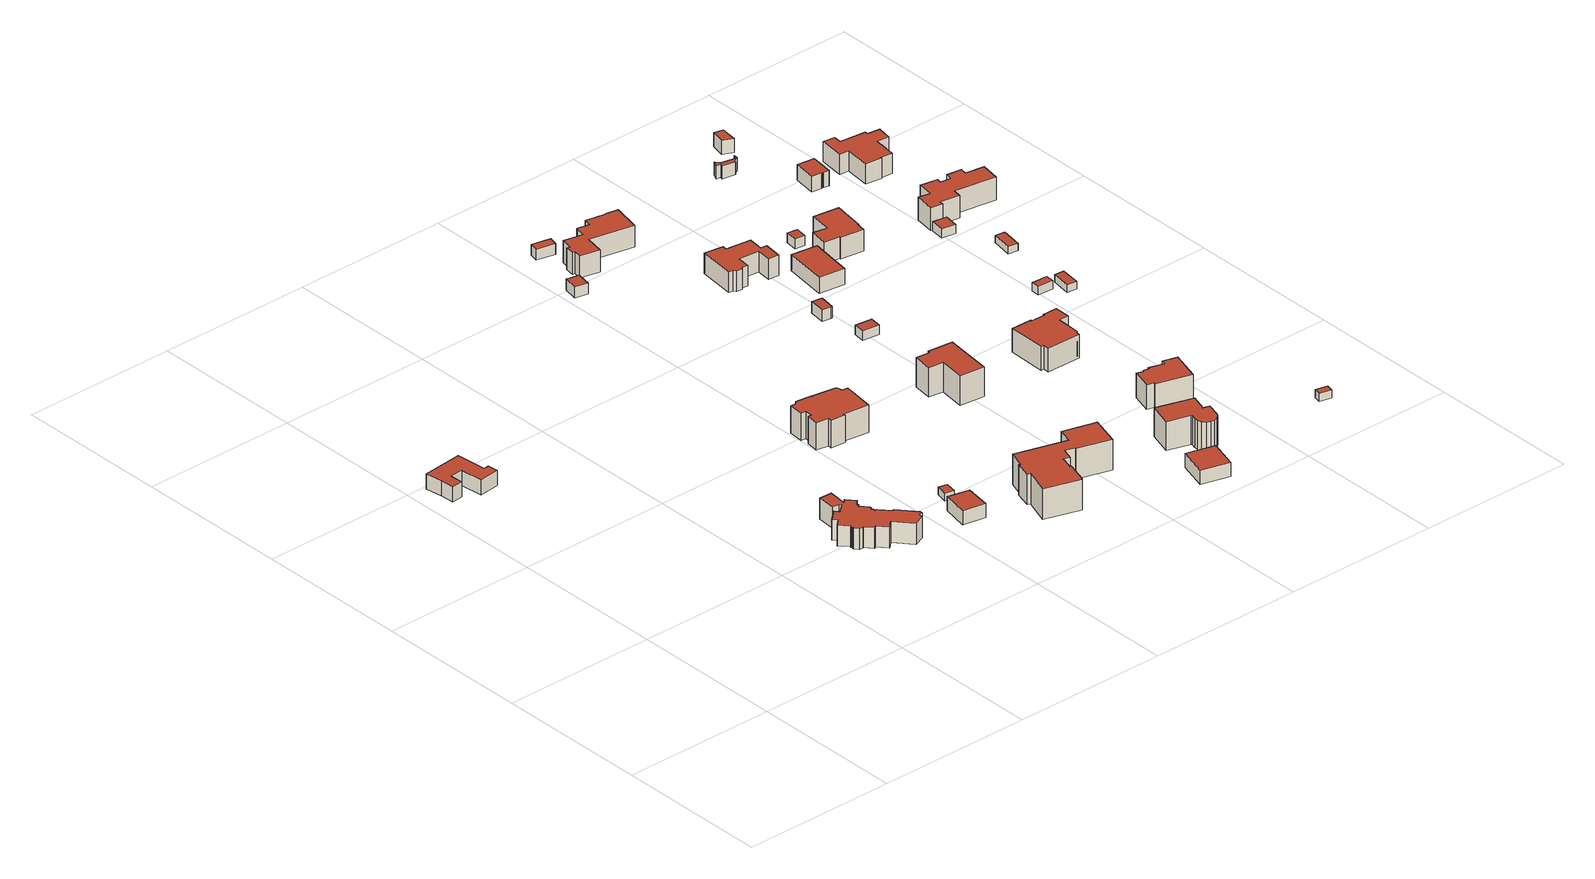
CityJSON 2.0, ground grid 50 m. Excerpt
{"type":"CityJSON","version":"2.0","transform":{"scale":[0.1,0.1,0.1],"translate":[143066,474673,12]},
"CityObjects":{
"building1":{"type":"Building","attributes":{"b3_dak_type":"slanted","b3_h_dak_50p":23.21,"b3_h_dak_70p":23.47,"b3_h_dak_max":23.99,"b3_h_dak_min":19.5,"b3_h_maaiveld":18.6,"b3_kas_warenhuis":false,"b3_mutatie_ahn3_ahn4":false,"b3_reconstructie_onvolledig":false,"b3_rmse_lod12":0.955,"b3_rmse_lod13":0.955,"b3_rmse_lod22":0.179,"b3_val3dity_lod12":"[]","b3_val3dity_lod13":"[]","b3_val3dity_lod22":"[]","b3_volume_lod12":654.43,"b3_volume_lod13":654.43,"b3_volume_lod22":581.33,"geconstateerd":false,"oorspronkelijkbouwjaar":1990,"status":"Sloopvergunning verleend"},"children":["building1-1"]},
"building1-1":{"type":"BuildingPart","parents":["building1"],"geometry":[{"type":"Solid","lod":"1.2","boundaries":[[[[0,1,2,3,4,5,6,7,8,9,10]],[[11,9,8,12]],[[12,8,7,13]],[[14,1,0,15]],[[16,10,9,11]],[[13,7,6,17]],[[17,6,5,18]],[[19,3,2,20]],[[21,4,3,19]],[[18,5,4,21]],[[20,2,1,14]],[[15,0,10,16]],[[15,16,11,12,13,17,18,21,19,20,14]]]],"semantics":{"surfaces":[{"type":"GroundSurface"},{"type":"WallSurface","on_footprint_edge":true},{"type":"RoofSurface"}],"values":[[0,1,1,1,1,1,1,1,1,1,1,1,2]]}}]},
"building2":{"type":"Building","attributes":{"b3_dak_type":"slanted","b3_h_dak_50p":24.99,"b3_h_dak_70p":26.38,"b3_h_dak_max":30.4,"b3_h_dak_min":19.8,"b3_h_maaiveld":19.42,"b3_kas_warenhuis":false,"b3_mutatie_ahn3_ahn4":false,"b3_reconstructie_onvolledig":false,"b3_rmse_lod12":2.28,"b3_rmse_lod13":1.23,"b3_rmse_lod22":0.293,"b3_val3dity_lod12":"[]","b3_val3dity_lod13":"[]","b3_val3dity_lod22":"[]","b3_volume_lod12":1603.1,"b3_volume_lod13":1435.05,"b3_volume_lod22":1329.33,"geconstateerd":false,"oorspronkelijkbouwjaar":1917,"status":"Pand in gebruik"},"children":["building2-1"]},
"building2-1":{"type":"BuildingPart","parents":["building2"],"geometry":[{"type":"Solid","lod":"1.2","boundaries":[[[[22,23,24,25,26,27,28,29,30,31,32,33,34,35,36,37,38,39,40,41,42,43,44,45,46,47,48,49,50,51,52,53,54,55,56,57,58,59,60,61,62,63,64]],[[65,46,45,66]],[[67,47,46,65]],[[68,41,40,69]],[[69,40,39,70]],[[71,48,47,67]],[[72,61,60,73]],[[74,42,41,68]],[[66,45,44,75]],[[70,39,38,76]],[[77,28,27,78]],[[76,38,37,79]],[[79,37,36,80]],[[78,27,26,81]],[[80,36,35,82]],[[83,23,22,84]],[[85,29,28,77]],[[86,30,29,85]],[[87,62,61,72]],[[73,60,59,88]],[[89,56,55,90]],[[91,57,56,89]],[[90,55,54,92]],[[92,54,53,93]],[[93,53,52,94]],[[94,52,51,95]],[[95,51,50,96]],[[97,49,48,71]],[[96,50,49,97]],[[75,44,43,98]],[[98,43,42,74]],[[99,25,24,100]],[[81,26,25,99]],[[101,64,63,102]],[[102,63,62,87]],[[84,22,64,101]],[[100,24,23,83]],[[82,35,34,103]],[[104,32,31,105]],[[105,31,30,86]],[[106,33,32,104]],[[103,34,33,106]],[[107,58,57,91]],[[88,59,58,107]],[[88,107,91,89,90,92,93,94,95,96,97,71,67,65,66,75,98,74,68,69,70,76,79,80,82,103,106,104,105,86,85,77,78,81,99,100,83,84,101,102,87,72,73]]]],"semantics":{"surfaces":[{"type":"GroundSurface"},{"type":"WallSurface","on_footprint_edge":true},{"type":"RoofSurface"}],"values":[[0,1,1,1,1,1,1,1,1,1,1,1,1,1,1,1,1,1,1,1,1,1,1,1,1,1,1,1,1,1,1,1,1,1,1,1,1,1,1,1,1,1,1,1,2]]}}]},
"building3":{"type":"Building","attributes":{"b3_dak_type":"slanted","b3_h_dak_50p":23.47,"b3_h_dak_70p":24.07,"b3_h_dak_max":26.23,"b3_h_dak_min":21.86,"b3_h_maaiveld":19.49,"b3_kas_warenhuis":false,"b3_mutatie_ahn3_ahn4":false,"b3_reconstructie_onvolledig":false,"b3_rmse_lod12":1.1,"b3_rmse_lod13":1.1,"b3_rmse_lod22":0.0506,"b3_val3dity_lod12":"[]","b3_val3dity_lod13":"[]","b3_val3dity_lod22":"[]","b3_volume_lod12":283.99,"b3_volume_lod13":283.99,"b3_volume_lod22":256.86,"geconstateerd":false,"oorspronkelijkbouwjaar":1917,"status":"Pand in gebruik"},"children":["building3-1"]},
"building3-1":{"type":"BuildingPart","parents":["building3"],"geometry":[{"type":"Solid","lod":"1.2","boundaries":[[[[108,109,110,111]],[[112,109,108,113]],[[114,110,109,112]],[[113,108,111,115]],[[115,111,110,114]],[[115,114,112,113]]]],"semantics":{"surfaces":[{"type":"GroundSurface"},{"type":"WallSurface","on_footprint_edge":true},{"type":"RoofSurface"}],"values":[[0,1,1,1,1,2]]}}]},
"building4":{"type":"Building","attributes":{"b3_dak_type":"slanted","b3_h_dak_50p":22.21,"b3_h_dak_70p":22.36,"b3_h_dak_max":22.75,"b3_h_dak_min":21.6,"b3_h_maaiveld":19.87,"b3_kas_warenhuis":false,"b3_mutatie_ahn3_ahn4":false,"b3_reconstructie_onvolledig":false,"b3_rmse_lod12":0.303,"b3_rmse_lod13":0.303,"b3_rmse_lod22":0.12,"b3_val3dity_lod12":"[]","b3_val3dity_lod13":"[]","b3_val3dity_lod22":"[]","b3_volume_lod12":27.8,"b3_volume_lod13":27.8,"b3_volume_lod22":26.47,"geconstateerd":false,"oorspronkelijkbouwjaar":2000,"status":"Pand in gebruik"},"children":["building4-1"]},
"building4-1":{"type":"BuildingPart","parents":["building4"],"geometry":[{"type":"Solid","lod":"1.2","boundaries":[[[[116,117,118,119]],[[120,118,117,121]],[[122,119,118,120]],[[123,116,119,122]],[[121,117,116,123]],[[121,123,122,120]]]],"semantics":{"surfaces":[{"type":"GroundSurface"},{"type":"WallSurface","on_footprint_edge":true},{"type":"RoofSurface"}],"values":[[0,1,1,1,1,2]]}}]},
"building5":{"type":"Building","attributes":{"b3_dak_type":"slanted","b3_h_dak_50p":24.72,"b3_h_dak_70p":25.32,"b3_h_dak_max":26.49,"b3_h_dak_min":17.24,"b3_h_maaiveld":16.45,"b3_kas_warenhuis":false,"b3_mutatie_ahn3_ahn4":false,"b3_reconstructie_onvolledig":false,"b3_rmse_lod12":2.04,"b3_rmse_lod13":0.971,"b3_rmse_lod22":0.0716,"b3_val3dity_lod12":"[]","b3_val3dity_lod13":"[]","b3_val3dity_lod22":"[]","b3_volume_lod12":1928.65,"b3_volume_lod13":1786.85,"b3_volume_lod22":1684.13,"geconstateerd":false,"oorspronkelijkbouwjaar":1980,"status":"Pand in gebruik"},"children":["building5-1"]},
"building5-1":{"type":"BuildingPart","parents":["building5"],"geometry":[{"type":"Solid","lod":"1.2","boundaries":[[[[124,125,126,127,128,129,130,131,132,133,134,135,136,137,138,139,140,141,142,143,144,145,146,147]],[[148,135,134,149]],[[149,134,133,150]],[[150,133,132,151]],[[152,130,129,153]],[[154,131,130,152]],[[155,136,135,148]],[[151,132,131,154]],[[156,126,125,157]],[[153,129,128,158]],[[159,127,126,156]],[[158,128,127,159]],[[160,143,142,161]],[[162,147,146,163]],[[164,145,144,165]],[[165,144,143,160]],[[166,137,136,155]],[[167,138,137,166]],[[168,139,138,167]],[[169,140,139,168]],[[161,142,141,170]],[[170,141,140,169]],[[163,146,145,164]],[[171,124,147,162]],[[157,125,124,171]],[[157,171,162,163,164,165,160,161,170,169,168,167,166,155,148,149,150,151,154,152,153,158,159,156]]]],"semantics":{"surfaces":[{"type":"GroundSurface"},{"type":"WallSurface","on_footprint_edge":true},{"type":"RoofSurface"}],"values":[[0,1,1,1,1,1,1,1,1,1,1,1,1,1,1,1,1,1,1,1,1,1,1,1,1,2]]}}]},
"building6":{"type":"Building","attributes":{"b3_dak_type":"slanted","b3_h_dak_50p":25.79,"b3_h_dak_70p":27.28,"b3_h_dak_max":29.66,"b3_h_dak_min":21.82,"b3_h_maaiveld":17.29,"b3_kas_warenhuis":false,"b3_mutatie_ahn3_ahn4":false,"b3_reconstructie_onvolledig":false,"b3_rmse_lod12":2.46,"b3_rmse_lod13":1.52,"b3_rmse_lod22":0.187,"b3_val3dity_lod12":"[]","b3_val3dity_lod13":"[]","b3_val3dity_lod22":"[]","b3_volume_lod12":3804.22,"b3_volume_lod13":3617.63,"b3_volume_lod22":3236.49,"geconstateerd":false,"oorspronkelijkbouwjaar":2012,"status":"Pand in gebruik"},"children":["building6-1"]},
"building6-1":{"type":"BuildingPart","parents":["building6"],"geometry":[{"type":"Solid","lod":"1.2","boundaries":[[[[172,173,174,175,176,177,178,179,180,181,182,183,184,185,186,187,188,189,190,191,192]],[[193,176,175,194]],[[195,187,186,196]],[[197,188,187,195]],[[198,184,183,199]],[[196,186,185,200]],[[200,185,184,198]],[[201,180,179,202]],[[203,182,181,204]],[[199,183,182,203]],[[205,189,188,197]],[[204,181,180,201]],[[202,179,178,206]],[[206,178,177,207]],[[208,173,172,209]],[[210,174,173,208]],[[194,175,174,210]],[[209,172,192,211]],[[212,190,189,205]],[[213,191,190,212]],[[211,192,191,213]],[[207,177,176,193]],[[207,193,194,210,208,209,211,213,212,205,197,195,196,200,198,199,203,204,201,202,206]]]],"semantics":{"surfaces":[{"type":"GroundSurface"},{"type":"WallSurface","on_footprint_edge":true},{"type":"RoofSurface"}],"values":[[0,1,1,1,1,1,1,1,1,1,1,1,1,1,1,1,1,1,1,1,1,1,2]]}}]},
"building7":{"type":"Building","attributes":{"b3_dak_type":"slanted","b3_h_dak_50p":17.8,"b3_h_dak_70p":18.15,"b3_h_dak_max":18.98,"b3_h_dak_min":17.14,"b3_h_maaiveld":14.55,"b3_kas_warenhuis":false,"b3_mutatie_ahn3_ahn4":false,"b3_reconstructie_onvolledig":false,"b3_rmse_lod12":0.557,"b3_rmse_lod13":0.557,"b3_rmse_lod22":0.0825,"b3_val3dity_lod12":"[]","b3_val3dity_lod13":"[]","b3_val3dity_lod22":"[]","b3_volume_lod12":72.05,"b3_volume_lod13":72.05,"b3_volume_lod22":67.18,"geconstateerd":false,"oorspronkelijkbouwjaar":1910,"status":"Pand in gebruik"},"children":["building7-1"]},
"building7-1":{"type":"BuildingPart","parents":["building7"],"geometry":[{"type":"Solid","lod":"1.2","boundaries":[[[[214,215,216,217]],[[218,215,214,219]],[[220,216,215,218]],[[219,214,217,221]],[[221,217,216,220]],[[221,220,218,219]]]],"semantics":{"surfaces":[{"type":"GroundSurface"},{"type":"WallSurface","on_footprint_edge":true},{"type":"RoofSurface"}],"values":[[0,1,1,1,1,2]]}}]},
"building8":{"type":"Building","attributes":{"b3_dak_type":"slanted","b3_h_dak_50p":21.61,"b3_h_dak_70p":22.34,"b3_h_dak_max":23.49,"b3_h_dak_min":20.12,"b3_h_maaiveld":17.76,"b3_kas_warenhuis":false,"b3_mutatie_ahn3_ahn4":false,"b3_reconstructie_onvolledig":false,"b3_rmse_lod12":1.13,"b3_rmse_lod13":1.13,"b3_rmse_lod22":0.0891,"b3_val3dity_lod12":"[]","b3_val3dity_lod13":"[]","b3_val3dity_lod22":"[]","b3_volume_lod12":419.28,"b3_volume_lod13":419.28,"b3_volume_lod22":369.06,"geconstateerd":false,"oorspronkelijkbouwjaar":1998,"status":"Pand in gebruik"},"children":["building8-1"]},
"building8-1":{"type":"BuildingPart","parents":["building8"],"geometry":[{"type":"Solid","lod":"1.2","boundaries":[[[[222,223,224,225,226,227]],[[228,223,222,229]],[[229,222,227,230]],[[231,225,224,232]],[[232,224,223,228]],[[230,227,226,233]],[[233,226,225,231]],[[233,231,232,228,229,230]]]],"semantics":{"surfaces":[{"type":"GroundSurface"},{"type":"WallSurface","on_footprint_edge":true},{"type":"RoofSurface"}],"values":[[0,1,1,1,1,1,1,2]]}}]},
"building9":{"type":"Building","attributes":{"b3_dak_type":"slanted","b3_h_dak_50p":23.92,"b3_h_dak_70p":24.65,"b3_h_dak_max":26.94,"b3_h_dak_min":20.63,"b3_h_maaiveld":15.13,"b3_kas_warenhuis":false,"b3_mutatie_ahn3_ahn4":false,"b3_reconstructie_onvolledig":false,"b3_rmse_lod12":1.52,"b3_rmse_lod13":1.52,"b3_rmse_lod22":0.0888,"b3_val3dity_lod12":"[]","b3_val3dity_lod13":"[]","b3_val3dity_lod22":"[]","b3_volume_lod12":1491.62,"b3_volume_lod13":1491.62,"b3_volume_lod22":1381.02,"geconstateerd":false,"oorspronkelijkbouwjaar":1987,"status":"Pand in gebruik"},"children":["building9-1"]},
"building9-1":{"type":"BuildingPart","parents":["building9"],"geometry":[{"type":"Solid","lod":"1.2","boundaries":[[[[234,235,236,237,238,239,240,241]],[[242,239,238,243]],[[244,240,239,242]],[[245,241,240,244]],[[246,235,234,247]],[[248,236,235,246]],[[249,237,236,248]],[[243,238,237,249]],[[247,234,241,245]],[[247,245,244,242,243,249,248,246]]]],"semantics":{"surfaces":[{"type":"GroundSurface"},{"type":"WallSurface","on_footprint_edge":true},{"type":"RoofSurface"}],"values":[[0,1,1,1,1,1,1,1,1,2]]}}]},
"building10":{"type":"Building","attributes":{"b3_dak_type":"slanted","b3_h_dak_50p":17.56,"b3_h_dak_70p":17.91,"b3_h_dak_max":18.44,"b3_h_dak_min":16.61,"b3_h_maaiveld":14.38,"b3_kas_warenhuis":false,"b3_mutatie_ahn3_ahn4":false,"b3_reconstructie_onvolledig":false,"b3_rmse_lod12":0.531,"b3_rmse_lod13":0.531,"b3_rmse_lod22":0.0552,"b3_val3dity_lod12":"[]","b3_val3dity_lod13":"[]","b3_val3dity_lod22":"[]","b3_volume_lod12":62.48,"b3_volume_lod13":62.48,"b3_volume_lod22":57.2,"geconstateerd":false,"oorspronkelijkbouwjaar":2000,"status":"Pand in gebruik"},"children":["building10-1"]},
"building10-1":{"type":"BuildingPart","parents":["building10"],"geometry":[{"type":"Solid","lod":"1.2","boundaries":[[[[250,251,252,253]],[[254,252,251,255]],[[256,253,252,254]],[[257,250,253,256]],[[255,251,250,257]],[[255,257,256,254]]]],"semantics":{"surfaces":[{"type":"GroundSurface"},{"type":"WallSurface","on_footprint_edge":true},{"type":"RoofSurface"}],"values":[[0,1,1,1,1,2]]}}]},
"building11":{"type":"Building","attributes":{"b3_dak_type":"slanted","b3_h_dak_50p":20.38,"b3_h_dak_70p":21.02,"b3_h_dak_max":22.68,"b3_h_dak_min":16.26,"b3_h_maaiveld":14,"b3_kas_warenhuis":false,"b3_mutatie_ahn3_ahn4":false,"b3_reconstructie_onvolledig":false,"b3_rmse_lod12":1.87,"b3_rmse_lod13":1.87,"b3_rmse_lod22":0.166,"b3_val3dity_lod12":"[]","b3_val3dity_lod13":"[]","b3_val3dity_lod22":"[]","b3_volume_lod12":1322.02,"b3_volume_lod13":1322.02,"b3_volume_lod22":1133.97,"geconstateerd":false,"oorspronkelijkbouwjaar":1905,"status":"Pand in gebruik"},"children":["building11-1"]},
"building11-1":{"type":"BuildingPart","parents":["building11"],"geometry":[{"type":"Solid","lod":"1.2","boundaries":[[[[258,259,260,261,262,263,264,265,266,267,268,269,270,271,272,273]],[[274,259,258,275]],[[276,260,259,274]],[[277,261,260,276]],[[278,270,269,279]],[[280,271,270,278]],[[281,262,261,277]],[[275,258,273,282]],[[283,272,271,280]],[[282,273,272,283]],[[284,268,267,285]],[[279,269,268,284]],[[286,266,265,287]],[[285,267,266,286]],[[288,264,263,289]],[[289,263,262,281]],[[287,265,264,288]],[[287,288,289,281,277,276,274,275,282,283,280,278,279,284,285,286]]]],"semantics":{"surfaces":[{"type":"GroundSurface"},{"type":"WallSurface","on_footprint_edge":true},{"type":"RoofSurface"}],"values":[[0,1,1,1,1,1,1,1,1,1,1,1,1,1,1,1,1,2]]}}]},
"building12":{"type":"Building","attributes":{"b3_dak_type":"slanted","b3_h_dak_50p":22.79,"b3_h_dak_70p":24.3,"b3_h_dak_max":27.69,"b3_h_dak_min":19.94,"b3_h_maaiveld":14.78,"b3_kas_warenhuis":false,"b3_mutatie_ahn3_ahn4":false,"b3_reconstructie_onvolledig":false,"b3_rmse_lod12":2.59,"b3_rmse_lod13":1.57,"b3_rmse_lod22":0.386,"b3_val3dity_lod12":"[]","b3_val3dity_lod13":"[]","b3_val3dity_lod22":"[]","b3_volume_lod12":1241.62,"b3_volume_lod13":1163.83,"b3_volume_lod22":1048.75,"geconstateerd":false,"oorspronkelijkbouwjaar":1978,"status":"Pand in gebruik"},"children":["building12-1"]},
"building12-1":{"type":"BuildingPart","parents":["building12"],"geometry":[{"type":"Solid","lod":"1.2","boundaries":[[[[290,291,292,293,294,295,296,297,298,299,300,301,302,303,304,305,306,307]],[[308,295,294,309]],[[309,294,293,310]],[[311,298,297,312]],[[313,299,298,311]],[[314,296,295,308]],[[315,301,300,316]],[[316,300,299,313]],[[312,297,296,314]],[[317,291,290,318]],[[319,292,291,317]],[[310,293,292,319]],[[318,290,307,320]],[[320,307,306,321]],[[321,306,305,322]],[[322,305,304,323]],[[323,304,303,324]],[[325,302,301,315]],[[324,303,302,325]],[[324,325,315,316,313,311,312,314,308,309,310,319,317,318,320,321,322,323]]]],"semantics":{"surfaces":[{"type":"GroundSurface"},{"type":"WallSurface","on_footprint_edge":true},{"type":"RoofSurface"}],"values":[[0,1,1,1,1,1,1,1,1,1,1,1,1,1,1,1,1,1,1,2]]}}]},
"building13":{"type":"Building","attributes":{"b3_dak_type":"slanted","b3_h_dak_50p":17.93,"b3_h_dak_70p":18.12,"b3_h_dak_max":18.5,"b3_h_dak_min":17.15,"b3_h_maaiveld":15.05,"b3_kas_warenhuis":false,"b3_mutatie_ahn3_ahn4":false,"b3_reconstructie_onvolledig":false,"b3_rmse_lod12":0.367,"b3_rmse_lod13":0.367,"b3_rmse_lod22":0.0317,"b3_val3dity_lod12":"[]","b3_val3dity_lod13":"[]","b3_val3dity_lod22":"[]","b3_volume_lod12":64.14,"b3_volume_lod13":64.14,"b3_volume_lod22":59.83,"geconstateerd":false,"oorspronkelijkbouwjaar":2013,"status":"Pand in gebruik"},"children":["building13-1"]},
"building13-1":{"type":"BuildingPart","parents":["building13"],"geometry":[{"type":"Solid","lod":"1.2","boundaries":[[[[326,327,328,329]],[[330,328,327,331]],[[332,329,328,330]],[[333,326,329,332]],[[331,327,326,333]],[[331,333,332,330]]]],"semantics":{"surfaces":[{"type":"GroundSurface"},{"type":"WallSurface","on_footprint_edge":true},{"type":"RoofSurface"}],"values":[[0,1,1,1,1,2]]}}]},
"building14":{"type":"Building","attributes":{"b3_dak_type":"slanted","b3_h_dak_50p":18.25,"b3_h_dak_70p":18.58,"b3_h_dak_max":19.08,"b3_h_dak_min":17.47,"b3_h_maaiveld":14.91,"b3_kas_warenhuis":false,"b3_mutatie_ahn3_ahn4":false,"b3_reconstructie_onvolledig":false,"b3_rmse_lod12":0.517,"b3_rmse_lod13":0.517,"b3_rmse_lod22":0.0321,"b3_val3dity_lod12":"[]","b3_val3dity_lod13":"[]","b3_val3dity_lod22":"[]","b3_volume_lod12":63.46,"b3_volume_lod13":63.46,"b3_volume_lod22":58.52,"geconstateerd":false,"oorspronkelijkbouwjaar":1906,"status":"Pand in gebruik"},"children":["building14-1"]},
"building14-1":{"type":"BuildingPart","parents":["building14"],"geometry":[{"type":"Solid","lod":"1.2","boundaries":[[[[334,335,336,337,338]],[[339,336,335,340]],[[341,337,336,339]],[[342,334,338,343]],[[343,338,337,341]],[[340,335,334,342]],[[340,342,343,341,339]]]],"semantics":{"surfaces":[{"type":"GroundSurface"},{"type":"WallSurface","on_footprint_edge":true},{"type":"RoofSurface"}],"values":[[0,1,1,1,1,1,2]]}}]},
"building15":{"type":"Building","attributes":{"b3_dak_type":"slanted","b3_h_dak_50p":20.15,"b3_h_dak_70p":20.77,"b3_h_dak_max":22.91,"b3_h_dak_min":16.45,"b3_h_maaiveld":14.23,"b3_kas_warenhuis":false,"b3_mutatie_ahn3_ahn4":false,"b3_reconstructie_onvolledig":false,"b3_rmse_lod12":1.83,"b3_rmse_lod13":1.83,"b3_rmse_lod22":0.261,"b3_val3dity_lod12":"[]","b3_val3dity_lod13":"[]","b3_val3dity_lod22":"[]","b3_volume_lod12":974.51,"b3_volume_lod13":974.51,"b3_volume_lod22":854.08,"geconstateerd":false,"oorspronkelijkbouwjaar":1905,"status":"Pand in gebruik"},"children":["building15-1"]},
"building15-1":{"type":"BuildingPart","parents":["building15"],"geometry":[{"type":"Solid","lod":"1.2","boundaries":[[[[344,345,346,347,348,349,350,351,352,353,354,355,356,357,358,359]],[[360,353,352,361]],[[361,352,351,362]],[[363,354,353,360]],[[364,355,354,363]],[[362,351,350,365]],[[365,350,349,366]],[[367,347,346,368]],[[366,349,348,369]],[[369,348,347,367]],[[370,345,344,371]],[[368,346,345,370]],[[371,344,359,372]],[[372,359,358,373]],[[373,358,357,374]],[[374,357,356,375]],[[375,356,355,364]],[[375,364,363,360,361,362,365,366,369,367,368,370,371,372,373,374]]]],"semantics":{"surfaces":[{"type":"GroundSurface"},{"type":"WallSurface","on_footprint_edge":true},{"type":"RoofSurface"}],"values":[[0,1,1,1,1,1,1,1,1,1,1,1,1,1,1,1,1,2]]}}]},
"building16":{"type":"Building","attributes":{"b3_dak_type":"slanted","b3_h_dak_50p":23.74,"b3_h_dak_70p":25.07,"b3_h_dak_max":26.81,"b3_h_dak_min":18.36,"b3_h_maaiveld":17.05,"b3_kas_warenhuis":false,"b3_mutatie_ahn3_ahn4":false,"b3_reconstructie_onvolledig":false,"b3_rmse_lod12":2.57,"b3_rmse_lod13":2.28,"b3_rmse_lod22":0.148,"b3_val3dity_lod12":"[]","b3_val3dity_lod13":"[]","b3_val3dity_lod22":"[]","b3_volume_lod12":971.11,"b3_volume_lod13":924.58,"b3_volume_lod22":769.11,"geconstateerd":false,"oorspronkelijkbouwjaar":1978,"status":"Pand in gebruik"},"children":["building16-1"]},
"building16-1":{"type":"BuildingPart","parents":["building16"],"geometry":[{"type":"Solid","lod":"1.2","boundaries":[[[[376,377,378,379,380,381,382,383,384,385,386,387]],[[388,380,379,389]],[[390,381,380,388]],[[391,383,382,392]],[[393,384,383,391]],[[394,385,384,393]],[[392,382,381,390]],[[389,379,378,395]],[[396,377,376,397]],[[397,376,387,398]],[[395,378,377,396]],[[398,387,386,399]],[[399,386,385,394]],[[399,394,393,391,392,390,388,389,395,396,397,398]]]],"semantics":{"surfaces":[{"type":"GroundSurface"},{"type":"WallSurface","on_footprint_edge":true},{"type":"RoofSurface"}],"values":[[0,1,1,1,1,1,1,1,1,1,1,1,1,2]]}}]},
"building17":{"type":"Building","attributes":{"b3_dak_type":"slanted","b3_h_dak_50p":23.01,"b3_h_dak_70p":24.35,"b3_h_dak_max":27.91,"b3_h_dak_min":19.18,"b3_h_maaiveld":16.59,"b3_kas_warenhuis":false,"b3_mutatie_ahn3_ahn4":false,"b3_reconstructie_onvolledig":false,"b3_rmse_lod12":2.39,"b3_rmse_lod13":1.34,"b3_rmse_lod22":0.184,"b3_val3dity_lod12":"[]","b3_val3dity_lod13":"[]","b3_val3dity_lod22":"[]","b3_volume_lod12":1503.28,"b3_volume_lod13":1374.68,"b3_volume_lod22":1245.34,"geconstateerd":false,"oorspronkelijkbouwjaar":1926,"status":"Pand in gebruik"},"children":["building17-1"]},
"building17-1":{"type":"BuildingPart","parents":["building17"],"geometry":[{"type":"Solid","lod":"1.2","boundaries":[[[[400,401,402,403,404,405,406,407,408,409,410,411,412,413]],[[414,410,409,415]],[[415,409,408,416]],[[417,411,410,414]],[[418,404,403,419]],[[416,408,407,420]],[[420,407,406,421]],[[421,406,405,422]],[[422,405,404,418]],[[423,401,400,424]],[[424,400,413,425]],[[419,403,402,426]],[[425,413,412,427]],[[426,402,401,423]],[[427,412,411,417]],[[427,417,414,415,416,420,421,422,418,419,426,423,424,425]]]],"semantics":{"surfaces":[{"type":"GroundSurface"},{"type":"WallSurface","on_footprint_edge":true},{"type":"RoofSurface"}],"values":[[0,1,1,1,1,1,1,1,1,1,1,1,1,1,1,2]]}}]},
"building18":{"type":"Building","attributes":{"b3_dak_type":"slanted","b3_h_dak_50p":18.78,"b3_h_dak_70p":19.36,"b3_h_dak_max":20.34,"b3_h_dak_min":16.83,"b3_h_maaiveld":14.11,"b3_kas_warenhuis":false,"b3_mutatie_ahn3_ahn4":false,"b3_reconstructie_onvolledig":false,"b3_rmse_lod12":1.23,"b3_rmse_lod13":1.23,"b3_rmse_lod22":0.153,"b3_val3dity_lod12":"[]","b3_val3dity_lod13":"[]","b3_val3dity_lod22":"[]","b3_volume_lod12":620.59,"b3_volume_lod13":620.59,"b3_volume_lod22":532.06,"geconstateerd":false,"oorspronkelijkbouwjaar":2005,"status":"Pand in gebruik"},"children":["building18-1"]},
"building18-1":{"type":"BuildingPart","parents":["building18"],"geometry":[{"type":"Solid","lod":"1.2","boundaries":[[[[428,429,430,431]],[[432,428,431,433]],[[433,431,430,434]],[[434,430,429,435]],[[435,429,428,432]],[[435,432,433,434]]]],"semantics":{"surfaces":[{"type":"GroundSurface"},{"type":"WallSurface","on_footprint_edge":true},{"type":"RoofSurface"}],"values":[[0,1,1,1,1,2]]}}]},
"building19":{"type":"Building","attributes":{"b3_dak_type":"slanted","b3_h_dak_50p":16.58,"b3_h_dak_70p":16.9,"b3_h_dak_max":17.63,"b3_h_dak_min":15.89,"b3_h_maaiveld":13.79,"b3_kas_warenhuis":false,"b3_mutatie_ahn3_ahn4":false,"b3_reconstructie_onvolledig":false,"b3_rmse_lod12":0.535,"b3_rmse_lod13":0.535,"b3_rmse_lod22":0.0888,"b3_val3dity_lod12":"[]","b3_val3dity_lod13":"[]","b3_val3dity_lod22":"[]","b3_volume_lod12":41.54,"b3_volume_lod13":41.54,"b3_volume_lod22":38.84,"geconstateerd":false,"oorspronkelijkbouwjaar":2004,"status":"Pand in gebruik"},"children":["building19-1"]},
"building19-1":{"type":"BuildingPart","parents":["building19"],"geometry":[{"type":"Solid","lod":"1.2","boundaries":[[[[436,437,438,439]],[[440,437,436,441]],[[442,438,437,440]],[[441,436,439,443]],[[443,439,438,442]],[[443,442,440,441]]]],"semantics":{"surfaces":[{"type":"GroundSurface"},{"type":"WallSurface","on_footprint_edge":true},{"type":"RoofSurface"}],"values":[[0,1,1,1,1,2]]}}]},
"building20":{"type":"Building","attributes":{"b3_dak_type":"slanted","b3_h_dak_50p":20.13,"b3_h_dak_70p":20.8,"b3_h_dak_max":23.05,"b3_h_dak_min":14.93,"b3_h_maaiveld":13.79,"b3_kas_warenhuis":false,"b3_mutatie_ahn3_ahn4":false,"b3_reconstructie_onvolledig":false,"b3_rmse_lod12":1.94,"b3_rmse_lod13":1.13,"b3_rmse_lod22":0.174,"b3_val3dity_lod12":"[]","b3_val3dity_lod13":"[]","b3_val3dity_lod22":"[]","b3_volume_lod12":960.23,"b3_volume_lod13":878.94,"b3_volume_lod22":816.34,"geconstateerd":false,"oorspronkelijkbouwjaar":1905,"status":"Pand in gebruik"},"children":["building20-1"]},
"building20-1":{"type":"BuildingPart","parents":["building20"],"geometry":[{"type":"Solid","lod":"1.2","boundaries":[[[[444,445,446,447,448,449,450,451,452,453]],[[454,449,448,455]],[[456,450,449,454]],[[457,451,450,456]],[[458,445,444,459]],[[460,446,445,458]],[[461,452,451,457]],[[455,448,447,462]],[[462,447,446,460]],[[459,444,453,463]],[[463,453,452,461]],[[463,461,457,456,454,455,462,460,458,459]]]],"semantics":{"surfaces":[{"type":"GroundSurface"},{"type":"WallSurface","on_footprint_edge":true},{"type":"RoofSurface"}],"values":[[0,1,1,1,1,1,1,1,1,1,1,2]]}}]},
"building21":{"type":"Building","attributes":{"b3_dak_type":"slanted","b3_h_dak_50p":18.29,"b3_h_dak_70p":18.43,"b3_h_dak_max":18.65,"b3_h_dak_min":17.67,"b3_h_maaiveld":15.79,"b3_kas_warenhuis":false,"b3_mutatie_ahn3_ahn4":false,"b3_reconstructie_onvolledig":false,"b3_rmse_lod12":0.349,"b3_rmse_lod13":0.349,"b3_rmse_lod22":0.0767,"b3_val3dity_lod12":"[]","b3_val3dity_lod13":"[]","b3_val3dity_lod22":"[]","b3_volume_lod12":23.46,"b3_volume_lod13":23.46,"b3_volume_lod22":22.18,"geconstateerd":false,"oorspronkelijkbouwjaar":1966,"status":"Pand in gebruik"},"children":["building21-1"]},
"building21-1":{"type":"BuildingPart","parents":["building21"],"geometry":[{"type":"Solid","lod":"1.2","boundaries":[[[[464,465,466,467]],[[468,465,464,469]],[[469,464,467,470]],[[471,466,465,468]],[[470,467,466,471]],[[470,471,468,469]]]],"semantics":{"surfaces":[{"type":"GroundSurface"},{"type":"WallSurface","on_footprint_edge":true},{"type":"RoofSurface"}],"values":[[0,1,1,1,1,2]]}}]},
"building22":{"type":"Building","attributes":{"b3_dak_type":"multiple horizontal","b3_h_dak_50p":16.69,"b3_h_dak_70p":16.76,"b3_h_dak_max":16.91,"b3_h_dak_min":16.44,"b3_h_maaiveld":14.01,"b3_kas_warenhuis":false,"b3_mutatie_ahn3_ahn4":false,"b3_reconstructie_onvolledig":false,"b3_rmse_lod12":0.153,"b3_rmse_lod13":0.153,"b3_rmse_lod22":0.125,"b3_val3dity_lod12":"[]","b3_val3dity_lod13":"[]","b3_val3dity_lod22":"[]","b3_volume_lod12":39.19,"b3_volume_lod13":39.19,"b3_volume_lod22":37.92,"geconstateerd":false,"oorspronkelijkbouwjaar":2000,"status":"Pand in gebruik"},"children":["building22-1"]},
"building22-1":{"type":"BuildingPart","parents":["building22"],"geometry":[{"type":"Solid","lod":"1.2","boundaries":[[[[472,473,474,475]],[[476,474,473,477]],[[478,475,474,476]],[[479,472,475,478]],[[477,473,472,479]],[[477,479,478,476]]]],"semantics":{"surfaces":[{"type":"GroundSurface"},{"type":"WallSurface","on_footprint_edge":true},{"type":"RoofSurface"}],"values":[[0,1,1,1,1,2]]}}]},
"building23":{"type":"Building","attributes":{"b3_dak_type":"slanted","b3_h_dak_50p":16.45,"b3_h_dak_70p":16.6,"b3_h_dak_max":16.87,"b3_h_dak_min":16.03,"b3_h_maaiveld":14.14,"b3_kas_warenhuis":false,"b3_mutatie_ahn3_ahn4":false,"b3_reconstructie_onvolledig":false,"b3_rmse_lod12":0.224,"b3_rmse_lod13":0.224,"b3_rmse_lod22":0.142,"b3_val3dity_lod12":"[]","b3_val3dity_lod13":"[]","b3_val3dity_lod22":"[]","b3_volume_lod12":51.01,"b3_volume_lod13":51.01,"b3_volume_lod22":48.03,"geconstateerd":false,"oorspronkelijkbouwjaar":1920,"status":"Pand in gebruik"},"children":["building23-1"]},
"building23-1":{"type":"BuildingPart","parents":["building23"],"geometry":[{"type":"Solid","lod":"1.2","boundaries":[[[[480,481,482,483]],[[484,481,480,485]],[[486,482,481,484]],[[485,480,483,487]],[[487,483,482,486]],[[487,486,484,485]]]],"semantics":{"surfaces":[{"type":"GroundSurface"},{"type":"WallSurface","on_footprint_edge":true},{"type":"RoofSurface"}],"values":[[0,1,1,1,1,2]]}}]},
"building24":{"type":"Building","attributes":{"b3_dak_type":"slanted","b3_h_dak_50p":16.99,"b3_h_dak_70p":17.32,"b3_h_dak_max":19.28,"b3_h_dak_min":15.52,"b3_h_maaiveld":12.87,"b3_kas_warenhuis":false,"b3_mutatie_ahn3_ahn4":false,"b3_reconstructie_onvolledig":false,"b3_rmse_lod12":1.24,"b3_rmse_lod13":1.24,"b3_rmse_lod22":0.977,"b3_val3dity_lod12":"[]","b3_val3dity_lod13":"[]","b3_val3dity_lod22":"[]","b3_volume_lod12":119.34,"b3_volume_lod13":119.34,"b3_volume_lod22":110.11,"geconstateerd":false,"oorspronkelijkbouwjaar":2017,"status":"Pand ten onrechte opgevoerd"},"children":["building24-1","building24-2"]},
"building24-1":{"type":"BuildingPart","parents":["building24"],"geometry":[{"type":"Solid","lod":"1.2","boundaries":[[[[488,489,490,491,492,493,494,495,496,497]],[[498,488,497,499]],[[499,497,496,500]],[[501,490,489,502]],[[503,491,490,501]],[[504,492,491,503]],[[505,493,492,504]],[[506,495,494,507]],[[500,496,495,506]],[[507,494,493,505]],[[502,489,488,498]],[[502,498,499,500,506,507,505,504,503,501]]]],"semantics":{"surfaces":[{"type":"GroundSurface"},{"type":"WallSurface","on_footprint_edge":true},{"type":"RoofSurface"}],"values":[[0,1,1,1,1,1,1,1,1,1,1,2]]}}]},
"building24-2":{"type":"BuildingPart","parents":["building24"],"geometry":[{"type":"Solid","lod":"1.2","boundaries":[[[[508,509,510,511]],[[512,511,510,513]],[[513,510,509,514]],[[515,508,511,512]],[[514,509,508,515]],[[514,515,512,513]]]],"semantics":{"surfaces":[{"type":"GroundSurface"},{"type":"WallSurface","on_footprint_edge":true},{"type":"RoofSurface"}],"values":[[0,1,1,1,1,2]]}}]},
"building25":{"type":"Building","attributes":{"b3_dak_type":"slanted","b3_h_dak_50p":16.04,"b3_h_dak_70p":16.42,"b3_h_dak_max":17.41,"b3_h_dak_min":13.84,"b3_h_maaiveld":13.48,"b3_kas_warenhuis":false,"b3_mutatie_ahn3_ahn4":false,"b3_reconstructie_onvolledig":false,"b3_rmse_lod12":1.04,"b3_rmse_lod13":1.04,"b3_rmse_lod22":0.676,"b3_val3dity_lod12":"[]","b3_val3dity_lod13":"[]","b3_val3dity_lod22":"[]","b3_volume_lod12":63.29,"b3_volume_lod13":63.29,"b3_volume_lod22":60.09,"geconstateerd":false,"oorspronkelijkbouwjaar":2000,"status":"Pand in gebruik"},"children":["building25-1"]},
"building25-1":{"type":"BuildingPart","parents":["building25"],"geometry":[{"type":"Solid","lod":"1.2","boundaries":[[[[516,517,518,519]],[[520,517,516,521]],[[521,516,519,522]],[[523,518,517,520]],[[522,519,518,523]],[[522,523,520,521]]]],"semantics":{"surfaces":[{"type":"GroundSurface"},{"type":"WallSurface","on_footprint_edge":true},{"type":"RoofSurface"}],"values":[[0,1,1,1,1,2]]}}]},
"building26":{"type":"Building","attributes":{"b3_dak_type":"slanted","b3_h_dak_50p":17.99,"b3_h_dak_70p":18.18,"b3_h_dak_max":18.45,"b3_h_dak_min":16.22,"b3_h_maaiveld":13.21,"b3_kas_warenhuis":false,"b3_mutatie_ahn3_ahn4":false,"b3_reconstructie_onvolledig":false,"b3_rmse_lod12":0.808,"b3_rmse_lod13":0.808,"b3_rmse_lod22":0.0556,"b3_val3dity_lod12":"[]","b3_val3dity_lod13":"[]","b3_val3dity_lod22":"[]","b3_volume_lod12":208.57,"b3_volume_lod13":208.57,"b3_volume_lod22":189.26,"geconstateerd":false,"oorspronkelijkbouwjaar":2019,"status":"Pand in gebruik"},"children":["building26-1"]},
"building26-1":{"type":"BuildingPart","parents":["building26"],"geometry":[{"type":"Solid","lod":"1.2","boundaries":[[[[524,525,526,527,528,529,530,531]],[[532,530,529,533]],[[534,531,530,532]],[[535,524,531,534]],[[536,528,527,537]],[[537,527,526,538]],[[538,526,525,539]],[[533,529,528,536]],[[539,525,524,535]],[[539,535,534,532,533,536,537,538]]]],"semantics":{"surfaces":[{"type":"GroundSurface"},{"type":"WallSurface","on_footprint_edge":true},{"type":"RoofSurface"}],"values":[[0,1,1,1,1,1,1,1,1,2]]}}]},
"building27":{"type":"Building","attributes":{"b3_dak_type":"multiple horizontal","b3_h_dak_50p":15.4,"b3_h_dak_70p":15.5,"b3_h_dak_max":15.83,"b3_h_dak_min":15.12,"b3_h_maaiveld":13.07,"b3_kas_warenhuis":false,"b3_mutatie_ahn3_ahn4":false,"b3_reconstructie_onvolledig":false,"b3_rmse_lod12":0.167,"b3_rmse_lod13":0.167,"b3_rmse_lod22":0.135,"b3_val3dity_lod12":"[]","b3_val3dity_lod13":"[]","b3_val3dity_lod22":"[]","b3_volume_lod12":52.29,"b3_volume_lod13":52.29,"b3_volume_lod22":50.2,"geconstateerd":false,"oorspronkelijkbouwjaar":1905,"status":"Pand in gebruik"},"children":["building27-1"]},
"building27-1":{"type":"BuildingPart","parents":["building27"],"geometry":[{"type":"Solid","lod":"1.2","boundaries":[[[[540,541,542,543]],[[544,541,540,545]],[[546,542,541,544]],[[545,540,543,547]],[[547,543,542,546]],[[547,546,544,545]]]],"semantics":{"surfaces":[{"type":"GroundSurface"},{"type":"WallSurface","on_footprint_edge":true},{"type":"RoofSurface"}],"values":[[0,1,1,1,1,2]]}}]},
"building28":{"type":"Building","attributes":{"b3_dak_type":"slanted","b3_h_dak_50p":19.39,"b3_h_dak_70p":20.17,"b3_h_dak_max":22.37,"b3_h_dak_min":12.99,"b3_h_maaiveld":12.79,"b3_kas_warenhuis":false,"b3_mutatie_ahn3_ahn4":false,"b3_reconstructie_onvolledig":false,"b3_rmse_lod12":2.18,"b3_rmse_lod13":1.29,"b3_rmse_lod22":0.379,"b3_val3dity_lod12":"[]","b3_val3dity_lod13":"[]","b3_val3dity_lod22":"[]","b3_volume_lod12":1374.06,"b3_volume_lod13":1286.73,"b3_volume_lod22":1179.98,"geconstateerd":false,"oorspronkelijkbouwjaar":1905,"status":"Pand in gebruik"},"children":["building28-1"]},
"building28-1":{"type":"BuildingPart","parents":["building28"],"geometry":[{"type":"Solid","lod":"1.2","boundaries":[[[[548,549,550,551,552,553,554,555,556,557,558,559,560,561,562,563]],[[564,562,561,565]],[[566,563,562,564]],[[567,560,559,568]],[[565,561,560,567]],[[569,553,552,570]],[[570,552,551,571]],[[568,559,558,572]],[[572,558,557,573]],[[571,551,550,574]],[[573,557,556,575]],[[575,556,555,576]],[[576,555,554,577]],[[577,554,553,569]],[[578,549,548,579]],[[574,550,549,578]],[[579,548,563,566]],[[579,566,564,565,567,568,572,573,575,576,577,569,570,571,574,578]]]],"semantics":{"surfaces":[{"type":"GroundSurface"},{"type":"WallSurface","on_footprint_edge":true},{"type":"RoofSurface"}],"values":[[0,1,1,1,1,1,1,1,1,1,1,1,1,1,1,1,1,2]]}}]},
"building29":{"type":"Building","attributes":{"b3_dak_type":"slanted","b3_h_dak_50p":19.04,"b3_h_dak_70p":19.63,"b3_h_dak_max":20.26,"b3_h_dak_min":16.69,"b3_h_maaiveld":13.16,"b3_kas_warenhuis":false,"b3_mutatie_ahn3_ahn4":false,"b3_reconstructie_onvolledig":false,"b3_rmse_lod12":1.25,"b3_rmse_lod13":1.25,"b3_rmse_lod22":0.198,"b3_val3dity_lod12":"[]","b3_val3dity_lod13":"[]","b3_val3dity_lod22":"[]","b3_volume_lod12":1140.35,"b3_volume_lod13":1140.35,"b3_volume_lod22":1008.07,"geconstateerd":false,"oorspronkelijkbouwjaar":2015,"status":"Pand in gebruik"},"children":["building29-1"]},
"building29-1":{"type":"BuildingPart","parents":["building29"],"geometry":[{"type":"Solid","lod":"1.2","boundaries":[[[[580,581,582,583,584,585,586,587,588,589,590,591,592,593,594]],[[595,590,589,596]],[[596,589,588,597]],[[598,591,590,595]],[[599,592,591,598]],[[600,594,593,601]],[[601,593,592,599]],[[597,588,587,602]],[[602,587,586,603]],[[604,582,581,605]],[[606,583,582,604]],[[603,586,585,607]],[[608,584,583,606]],[[607,585,584,608]],[[609,580,594,600]],[[605,581,580,609]],[[605,609,600,601,599,598,595,596,597,602,603,607,608,606,604]]]],"semantics":{"surfaces":[{"type":"GroundSurface"},{"type":"WallSurface","on_footprint_edge":true},{"type":"RoofSurface"}],"values":[[0,1,1,1,1,1,1,1,1,1,1,1,1,1,1,1,2]]}}]}
},
"vertices":[
[2,1421,66],[132,1434,66],[141,1336,66],[158,1338,66],[160,1303,66],[95,1297,66],[88,1369,66],[45,1366,66],[48,1324,66],[12,1321,66],[8,1364,66],[12,1321,115],[48,1324,115],[45,1366,115],[132,1434,115],[2,1421,115],[8,1364,115],[88,1369,115],[95,1297,115],[158,1338,115],[141,1336,115],[160,1303,115],
[777,441,74],[772,436,74],[776,432,74],[775,425,74],[783,424,74],[814,390,74],[815,389,74],[818,393,74],[865,336,74],[865,327,74],[854,327,74],[851,311,74],[816,298,74],[770,351,74],[749,332,74],[722,362,74],[717,358,74],[695,382,74],[693,380,74],[682,382,74],[671,395,74],[671,398,74],[673,398,74],[670,404,74],[670,406,74],[673,408,74],[647,436,74],[667,455,74],[656,468,74],[688,497,74],[699,483,74],[725,506,74],[720,512,74],[699,516,74],[704,573,74],[745,571,74],[739,512,74],[750,522,74],[774,495,74],[759,481,74],[763,478,74],[756,471,74],[778,447,74],[670,406,142],[670,404,142],[673,408,142],[682,382,142],[693,380,142],[695,382,142],[647,436,142],[759,481,142],[774,495,142],[671,395,142],[673,398,142],[717,358,142],[815,389,142],[814,390,142],[722,362,142],[749,332,142],[783,424,142],[770,351,142],[772,436,142],[777,441,142],[818,393,142],[865,336,142],[763,478,142],[750,522,142],[704,573,142],[699,516,142],[745,571,142],[720,512,142],[725,506,142],[699,483,142],[688,497,142],[656,468,142],[667,455,142],[671,398,142],[775,425,142],[776,432,142],[778,447,142],[756,471,142],[816,298,142],[854,327,142],[865,327,142],[851,311,142],[739,512,142],
[978,287,75],[995,370,75],[1064,355,75],[1051,273,75],[995,370,121],[978,287,121],[1064,355,121],[1051,273,121],
[1027,444,79],[1055,438,79],[1049,401,79],[1019,407,79],[1049,401,104],[1055,438,104],[1019,407,104],[1027,444,104],
[1050,992,44],[1051,995,44],[1125,983,44],[1129,980,44],[1131,975,44],[1132,963,44],[1151,960,44],[1135,855,44],[1051,866,44],[1052,859,44],[1004,864,44],[1005,876,44],[965,882,44],[971,923,44],[981,922,44],[983,946,44],[966,947,44],[971,995,44],[991,995,44],[996,1003,44],[1046,996,44],[1046,995,44],[1047,995,44],[1048,992,44],[1005,876,133],[1004,864,133],[1052,859,133],[1051,866,133],[1151,960,133],[1132,963,133],[1135,855,133],[965,882,133],[1125,983,133],[1051,995,133],[1131,975,133],[1129,980,133],[996,1003,133],[991,995,133],[1048,992,133],[1047,995,133],[1046,995,133],[1046,996,133],[971,923,133],[981,922,133],[983,946,133],[966,947,133],[971,995,133],[1050,992,133],
[1214,270,53],[1204,273,53],[1221,327,53],[1226,324,53],[1244,378,53],[1409,330,53],[1422,378,53],[1529,347,53],[1501,252,53],[1394,283,53],[1395,287,53],[1365,297,53],[1361,290,53],[1352,261,53],[1332,266,53],[1320,227,53],[1325,226,53],[1303,156,53],[1302,157,53],[1301,152,53],[1186,188,53],[1244,378,152],[1226,324,152],[1320,227,152],[1332,266,152],[1325,226,152],[1361,290,152],[1365,297,152],[1352,261,152],[1501,252,152],[1529,347,152],[1395,287,152],[1394,283,152],[1303,156,152],[1422,378,152],[1409,330,152],[1204,273,152],[1214,270,152],[1221,327,152],[1186,188,152],[1302,157,152],[1301,152,152],
[1019,1986,25],[1059,1977,25],[1050,1929,25],[1009,1938,25],[1059,1977,61],[1019,1986,61],[1050,1929,61],[1009,1938,61],
[1627,29,58],[1654,123,58],[1742,98,58],[1742,95,58],[1744,97,58],[1718,4,58],[1654,123,104],[1627,29,104],[1718,4,104],[1742,95,104],[1742,98,104],[1744,97,104],
[1511,798,31],[1430,808,31],[1442,891,31],[1394,897,31],[1403,960,31],[1449,956,31],[1450,963,31],[1531,954,31],[1449,956,127],[1403,960,127],[1450,963,127],[1531,954,127],[1430,808,127],[1511,798,127],[1442,891,127],[1394,897,127],
[1061,2158,24],[1068,2187,24],[1128,2173,24],[1121,2145,24],[1128,2173,59],[1068,2187,59],[1121,2145,59],[1061,2158,59],
[1170,2063,20],[1157,2000,20],[1094,2013,20],[1099,2039,20],[1091,2040,20],[1095,2070,20],[1105,2067,20],[1113,2105,20],[1177,2092,20],[1184,2127,20],[1222,2119,20],[1228,2143,20],[1293,2130,20],[1294,2132,20],[1333,2124,20],[1314,2033,20],[1157,2000,91],[1170,2063,91],[1094,2013,91],[1099,2039,91],[1293,2130,91],[1228,2143,91],[1294,2132,91],[1091,2040,91],[1314,2033,91],[1333,2124,91],[1222,2119,91],[1184,2127,91],[1177,2092,91],[1113,2105,91],[1105,2067,91],[1095,2070,91],
[1832,188,28],[1822,179,28],[1809,175,28],[1797,177,28],[1785,182,28],[1777,192,28],[1773,205,28],[1774,218,28],[1780,235,28],[1778,236,28],[1705,258,28],[1729,335,28],[1846,299,28],[1834,263,28],[1834,260,28],[1829,246,28],[1849,239,28],[1837,198,28],[1777,192,122],[1785,182,122],[1797,177,122],[1780,235,122],[1774,218,122],[1778,236,122],[1773,205,122],[1729,335,122],[1705,258,122],[1822,179,122],[1832,188,122],[1809,175,122],[1837,198,122],[1849,239,122],[1829,246,122],[1834,260,122],[1834,263,122],[1846,299,122],
[1453,1239,31],[1458,1277,31],[1513,1269,31],[1508,1232,31],[1513,1269,61],[1458,1277,61],[1508,1232,61],[1453,1239,61],
[1444,1441,29],[1477,1436,29],[1469,1384,29],[1465,1385,29],[1436,1389,29],[1469,1384,66],[1477,1436,66],[1465,1385,66],[1444,1441,66],[1436,1389,66],
[1499,1717,22],[1519,1715,22],[1511,1655,22],[1478,1659,22],[1482,1705,22],[1417,1713,22],[1412,1672,22],[1394,1675,22],[1388,1668,22],[1370,1670,22],[1364,1679,22],[1350,1681,22],[1365,1800,22],[1425,1790,22],[1423,1776,22],[1505,1766,22],[1370,1670,89],[1388,1668,89],[1394,1675,89],[1364,1679,89],[1350,1681,89],[1412,1672,89],[1417,1713,89],[1478,1659,89],[1511,1655,89],[1482,1705,89],[1519,1715,89],[1499,1717,89],[1505,1766,89],[1423,1776,89],[1425,1790,89],[1365,1800,89],
[1825,491,50],[1844,486,50],[1846,492,50],[1893,478,50],[1897,493,50],[1943,479,50],[1914,383,50],[1803,416,50],[1804,421,50],[1782,428,50],[1801,493,50],[1823,486,50],[1897,493,130],[1893,478,130],[1943,479,130],[1803,416,130],[1914,383,130],[1804,421,130],[1782,428,130],[1846,492,130],[1844,486,130],[1825,491,130],[1823,486,130],[1801,493,130],
[1703,778,46],[1707,902,46],[1773,900,46],[1772,897,46],[1820,895,46],[1819,900,46],[1866,899,46],[1865,847,46],[1833,848,46],[1831,771,46],[1825,765,46],[1825,756,46],[1712,759,46],[1713,778,46],[1825,765,123],[1831,771,123],[1833,848,123],[1825,756,123],[1820,895,123],[1772,897,123],[1865,847,123],[1866,899,123],[1819,900,123],[1707,902,123],[1703,778,123],[1713,778,123],[1773,900,123],[1712,759,123],
[1618,1501,21],[1535,1514,21],[1557,1654,21],[1640,1641,21],[1618,1501,73],[1640,1641,73],[1557,1654,73],[1535,1514,73],
[1647,1773,18],[1680,1768,18],[1674,1730,18],[1642,1734,18],[1680,1768,50],[1647,1773,50],[1674,1730,50],[1642,1734,50],
[1706,1674,18],[1717,1743,18],[1800,1731,18],[1784,1630,18],[1781,1631,18],[1777,1601,18],[1701,1612,18],[1701,1615,18],[1651,1623,18],[1660,1682,18],[1777,1601,88],[1781,1631,88],[1701,1612,88],[1701,1615,88],[1717,1743,88],[1706,1674,88],[1800,1731,88],[1651,1623,88],[1784,1630,88],[1660,1682,88],
[2218,148,38],[2180,158,38],[2185,180,38],[2223,171,38],[2180,158,64],[2218,148,64],[2223,171,64],[2185,180,64],
[1984,1133,20],[2036,1131,20],[2035,1104,20],[1983,1106,20],[2035,1104,48],[2036,1131,48],[1983,1106,48],[1984,1133,48],
[2061,1126,21],[2092,1122,21],[2083,1058,21],[2051,1062,21],[2092,1122,46],[2061,1126,46],[2083,1058,46],[2051,1062,46],
[1801,2156,9],[1783,2145,9],[1783,2142,9],[1740,2150,9],[1743,2159,9],[1729,2161,9],[1738,2181,9],[1751,2165,9],[1796,2156,9],[1803,2170,9],[1801,2156,51],[1803,2170,51],[1796,2156,51],[1783,2142,51],[1783,2145,51],[1740,2150,51],[1743,2159,51],[1729,2161,51],[1751,2165,51],[1738,2181,51],
[1835,2291,9],[1864,2284,9],[1856,2231,9],[1824,2246,9],[1824,2246,55],[1856,2231,55],[1864,2284,55],[1835,2291,55],
[2029,1503,15],[1985,1511,15],[1991,1556,15],[2037,1549,15],[1985,1511,45],[2029,1503,45],[2037,1549,45],[1991,1556,45],
[1918,1927,12],[1913,1928,12],[1911,1927,12],[1879,1932,12],[1890,2006,12],[1946,1998,12],[1935,1924,12],[1918,1926,12],[1935,1924,62],[1946,1998,62],[1918,1926,62],[1918,1927,62],[1890,2006,62],[1879,1932,62],[1911,1927,62],[1913,1928,62],
[2084,1400,11],[2115,1395,11],[2104,1327,11],[2073,1333,11],[2115,1395,35],[2084,1400,35],[2104,1327,35],[2073,1333,35],
[2237,1568,8],[2103,1590,8],[2098,1564,8],[2036,1574,8],[2034,1562,8],[1996,1568,8],[2007,1633,8],[2044,1626,8],[2052,1676,8],[2108,1667,8],[2105,1652,8],[2139,1646,8],[2143,1669,8],[2191,1661,8],[2188,1641,8],[2248,1631,8],[2188,1641,82],[2191,1661,82],[2248,1631,82],[2143,1669,82],[2139,1646,82],[1996,1568,82],[2034,1562,82],[2036,1574,82],[2105,1652,82],[2108,1667,82],[2098,1564,82],[2052,1676,82],[2044,1626,82],[2007,1633,82],[2103,1590,82],[2237,1568,82],
[2070,1856,12],[2017,1863,12],[2027,1945,12],[1995,1948,12],[2006,2029,12],[2044,2024,12],[2041,1998,12],[2125,1988,12],[2125,1978,12],[2165,1973,12],[2158,1926,12],[2118,1930,12],[2115,1903,12],[2108,1855,12],[2070,1860,12],[2158,1926,78],[2165,1973,78],[2125,1978,78],[2118,1930,78],[2115,1903,78],[2070,1860,78],[2108,1855,78],[2125,1988,78],[2041,1998,78],[2027,1945,78],[2017,1863,78],[1995,1948,78],[2044,2024,78],[2006,2029,78],[2070,1856,78]
]}
